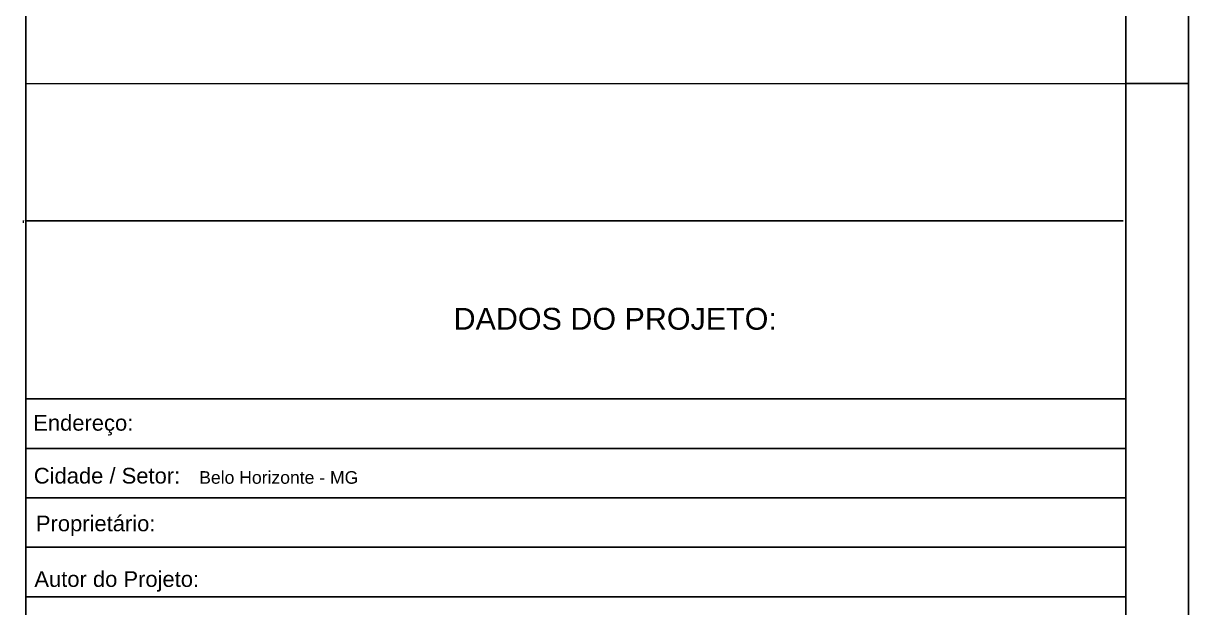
# Model space of a CAD drawing. Header units: millimetres. Extents: x 3165 to 8716, y -1118 to 2802.
# Drawn here: x 7492 to 8716, y 292 to 905 of the extents above; entities that cross this region are included whole.
import ezdxf

# ---------------------------------------------------------------- set-up
doc = ezdxf.new("R2010")
doc.units = ezdxf.units.MM
doc.styles.get("Standard").update_dxf_attribs({"font": 'arial.ttf'})
doc.styles.add('STYLE-ARIAL', font='arial.ttf')

msp = doc.modelspace()

# ---------------------------------------------------------------- linework, layer by layer
for p, q in [((8715.8, -1118.1), (8715.8, 2802.3)), ((7494.8, -1052.1), (7494.8, 2736.3)), ((8649.8, -1052.1), (8649.8, 2736.3)), ((8649.8, 842.1), (8715.8, 842.1))]:
    msp.add_line(p, q)
at = {"color": 7}
for p, q in [((7494.8, -1052.1), (7494.8, 2736.3)), ((8649.8, 2736.3), (8649.8, -1052.1)), ((7494.8, 698), (8647, 698))]:
    msp.add_line(p, q, dxfattribs=at)
at = {"lineweight": 9}
msp.add_line((7494.8, 842.1), (8649.8, 842.1), dxfattribs=at)
at = {"color": 0, "lineweight": 9}
for points in [[(7492.1, 698.5), (7492.1, 695.8)], [(7492.3, 698.3), (7492.3, 698)]]:
    msp.add_lwpolyline(points, dxfattribs=at)
at = {"color": 7}
for points in [[(7494.8, 511), (8649.8, 511)], [(7494.8, 458.9), (8649.8, 458.9)], [(7494.8, 407.1), (8649.8, 407.1)], [(7494.8, 355.3), (8649.8, 355.3)], [(7494.8, 303.2), (8649.8, 303.2)]]:
    msp.add_lwpolyline(points, dxfattribs=at)

# ---------------------------------------------------------------- texts
at = {"lineweight": 9}
msp.add_text('DADOS DO PROJETO:', height=22.901, dxfattribs=at).set_placement((7943.9, 583.7))
at = {"style": 'STYLE-ARIAL'}
for s, p in [('Endereço:', (7502.5, 477.7)), ('Cidade / Setor:', (7503.1, 422.2)), ('Proprietário:', (7505.3, 372.1)), ('Autor do Projeto:', (7503.7, 313.7))]:
    msp.add_text(s, height=16.5, dxfattribs=at).set_placement(p)
at = {"color": 1, "style": 'STYLE-ARIAL'}
msp.add_text('Belo Horizonte - MG', height=13.2, dxfattribs=at).set_placement((7676.8, 422))

doc.saveas('drawing.dxf')
